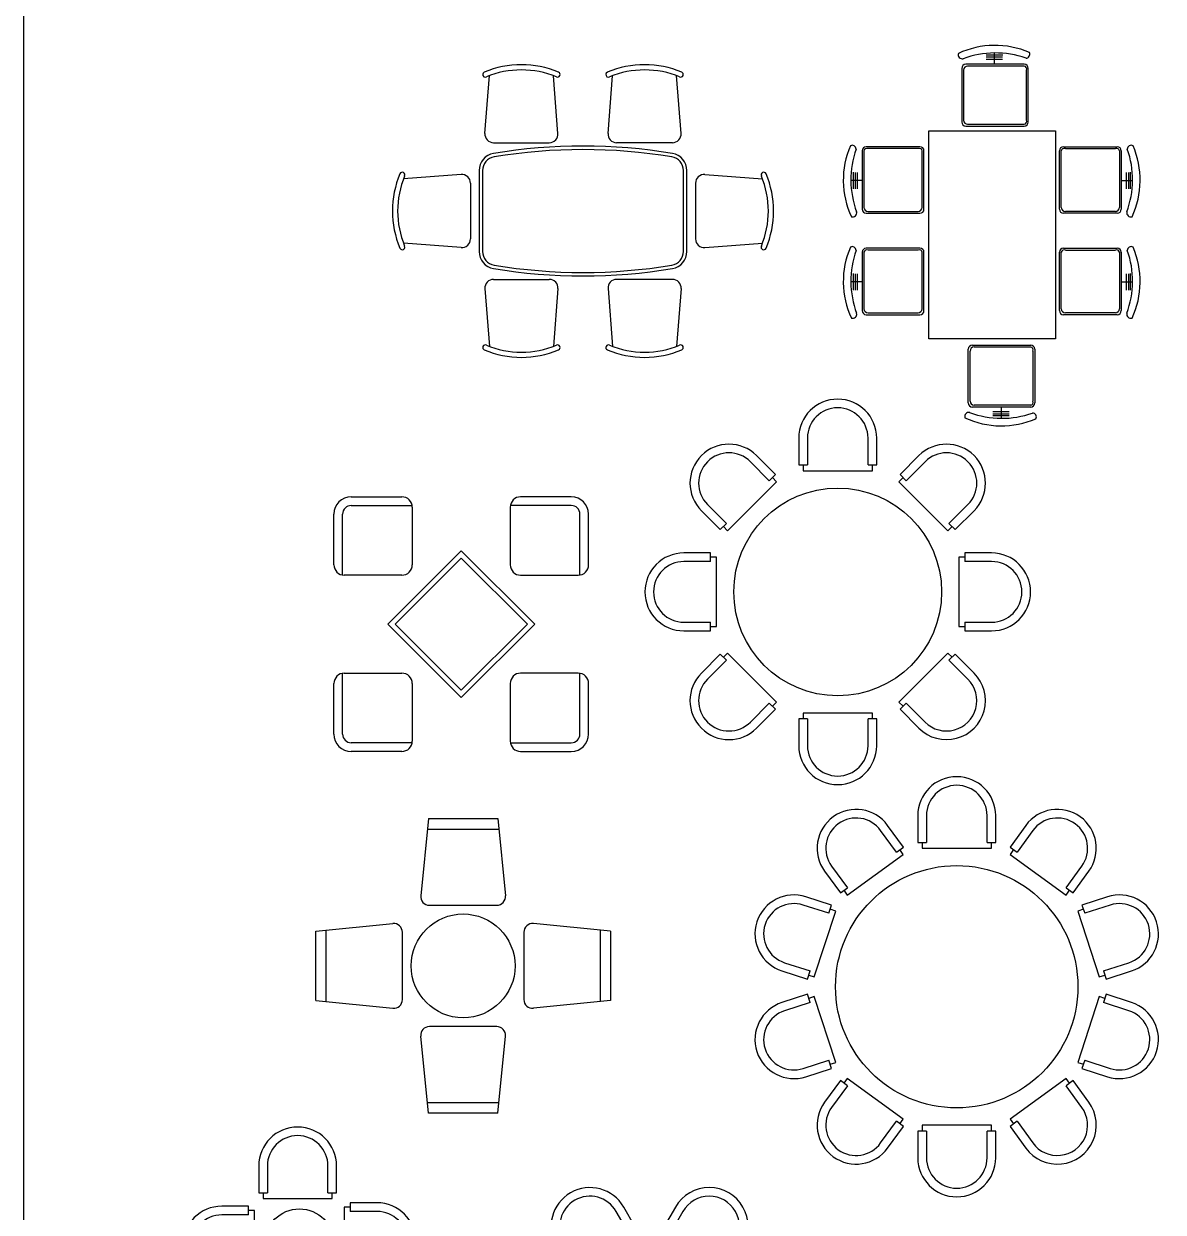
# Model space of a CAD drawing. Extents: x -42728 to 99010, y -18674 to 47645.
# Drawn here: x -42728 to -36148, y 34767 to 41632 of the extents above; entities that cross this region are included whole.
import ezdxf

# ---------------------------------------------------------------- set-up
doc = ezdxf.new("R2010")
doc.units = 0
doc.header["$LTSCALE"] = 100
doc.header["$MEASUREMENT"] = 0
doc.layers.get('0').update_dxf_attribs({"linetype": 'CONTINUOUS'})

# ---------------------------------------------------------------- blocks, each defined once
blk = doc.blocks.new('A$C414654F4')
for p, q in [((879.8, 2099.5), (784.7, 2099.5)), ((879.1, 2088.7), (784.7, 2088.7)), ((879.1, 2075.9), (784.7, 2075.9)), ((831.8, 2047.5), (831.8, 2110.5)), ((642.7, 2023.9), (642.7, 1713.9)), ((653.3, 2013.3), (653.3, 1724.5)), ((1003.4, 2047.5), (666.3, 2047.5)), ((1003.3, 2036.9), (676.9, 2036.9)), ((1016.4, 1724.5), (1016.4, 2013.3)), ((1027, 1713.9), (1027, 2023.9)), ((453.6, 462), (453.6, 1662)), ((453.6, 1662), (1183.5, 1662)), ((666.3, 1690.3), (1003.4, 1690.3)), ((676.9, 1701), (1003.3, 1701)), ((1183.5, 1662), (1183.5, 462)), ((67.7, 1547.2), (67.7, 1210.1)), ((78.3, 1547.1), (78.3, 1220.7)), ((401.3, 1570.8), (91.3, 1570.8)), ((390.7, 1560.2), (101.9, 1560.2)), ((414.3, 1220.7), (414.3, 1547.1)), ((424.9, 1210.1), (424.9, 1547.2)), ((1207.1, 1210.1), (1207.1, 1547.2)), ((1217.8, 1220.7), (1217.8, 1547.1)), ((1230.7, 1570.8), (1540.7, 1570.8)), ((1241.3, 1560.2), (1530.1, 1560.2)), ((1553.7, 1547.1), (1553.7, 1220.7)), ((1564.3, 1547.2), (1564.3, 1210.1)), ((67.7, 1375.6), (4.7, 1375.6)), ((15.8, 1423.5), (15.8, 1328.5)), ((26.5, 1422.9), (26.5, 1328.5)), ((39.3, 1422.9), (39.3, 1328.5)), ((1564.3, 1375.6), (1627.3, 1375.6)), ((1592.7, 1422.9), (1592.7, 1328.5)), ((1605.5, 1422.9), (1605.5, 1328.5)), ((1616.3, 1423.5), (1616.3, 1328.5)), ((91.3, 1186.5), (401.3, 1186.5)), ((101.9, 1197.1), (390.7, 1197.1)), ((1540.7, 1186.5), (1230.7, 1186.5)), ((1530.1, 1197.1), (1241.3, 1197.1)), ((67.7, 961.6), (67.7, 624.5)), ((78.3, 961.5), (78.3, 635.1)), ((401.3, 985.2), (91.3, 985.2)), ((390.7, 974.6), (101.9, 974.6)), ((414.3, 635.1), (414.3, 961.5)), ((424.9, 624.5), (424.9, 961.6)), ((1207.1, 624.5), (1207.1, 961.6)), ((1217.8, 635.1), (1217.8, 961.5)), ((1230.7, 985.2), (1540.7, 985.2)), ((1241.3, 974.6), (1530.1, 974.6)), ((1553.7, 961.5), (1553.7, 635.1)), ((1564.3, 961.6), (1564.3, 624.5)), ((15.8, 837.9), (15.8, 742.9)), ((26.5, 837.3), (26.5, 742.9)), ((39.3, 837.3), (39.3, 742.9)), ((1592.7, 837.3), (1592.7, 742.9)), ((1605.5, 837.3), (1605.5, 742.9)), ((1616.3, 837.9), (1616.3, 742.9)), ((67.7, 790), (4.7, 790)), ((1564.3, 790), (1627.3, 790)), ((91.3, 600.9), (401.3, 600.9)), ((101.9, 611.5), (390.7, 611.5)), ((1540.7, 600.9), (1230.7, 600.9)), ((1530.1, 611.5), (1241.3, 611.5)), ((1183.5, 462), (453.6, 462)), ((704.1, 424.9), (1041.2, 424.9)), ((714.7, 414.3), (1041.1, 414.3)), ((680.5, 91.3), (680.5, 401.3)), ((691.1, 101.9), (691.1, 390.7)), ((1054.2, 390.7), (1054.2, 101.9)), ((1064.8, 401.3), (1064.8, 91.3)), ((1041.1, 78.3), (714.7, 78.3)), ((1041.2, 67.7), (704.1, 67.7)), ((916.9, 39.3), (822.5, 39.3)), ((916.9, 26.5), (822.5, 26.5)), ((917.6, 15.8), (822.5, 15.8)), ((869.6, 67.7), (869.6, 4.7))]:
    blk.add_line(p, q)
for centre, radius, start, end in [((834.4, 1656.7), 499.8, 66.55308, 114.9844), ((645.8, 2102.5), 23.6, 162.19526, 282.37425), ((836.2, 1580.4), 532.4, 70.49141, 110.37633), ((1013.3, 2104.8), 22.6, 271.93544, 27.53268), ((666.3, 2023.9), 23.6, 90, 180), ((676.9, 2013.3), 23.6, 90, 180), ((1001.3, 2020.4), 16.6, 334.8234, 83.2858), ((1003.4, 2023.9), 23.6, 0, 90), ((676.9, 1724.5), 23.6, 180, 270), ((1001.3, 1717.5), 16.6, 276.7142, 25.1766), ((666.3, 1713.9), 23.6, 180, 270), ((1003.4, 1713.9), 23.6, 270, 0), ((10.4, 1557.1), 22.6, 1.93544, 117.53268), ((1621.6, 1557.1), 22.6, 62.46732, 178.06456), ((458.5, 1378.2), 499.8, 156.55308, 204.9844), ((534.8, 1380), 532.4, 160.49141, 200.37633), ((91.3, 1547.2), 23.6, 90, 180), ((94.9, 1545.1), 16.6, 64.8234, 173.2858), ((397.7, 1545.1), 16.6, 6.7142, 115.1766), ((401.3, 1547.2), 23.6, 0, 90), ((1230.7, 1547.2), 23.6, 90, 180), ((1234.3, 1545.1), 16.6, 64.8234, 173.2858), ((1537.2, 1545.1), 16.6, 6.7142, 115.1766), ((1540.7, 1547.2), 23.6, 360, 90), ((1097.2, 1380), 532.4, 339.62367, 19.50859), ((1173.5, 1378.2), 499.8, 335.0156, 23.44692), ((12.7, 1189.6), 23.6, 252.19526, 12.37425), ((91.3, 1210.1), 23.6, 180, 270), ((101.9, 1220.7), 23.6, 180, 270), ((390.7, 1220.7), 23.6, 270, 360), ((401.3, 1210.1), 23.6, 270, 360), ((1230.7, 1210.1), 23.6, 180, 270), ((1241.3, 1220.7), 23.6, 180, 270), ((1530.1, 1220.7), 23.6, 270, 0), ((1540.7, 1210.1), 23.6, 270, 0), ((1619.3, 1189.6), 23.6, 167.62575, 287.80474), ((458.5, 792.6), 499.8, 156.55308, 204.9844), ((10.4, 971.4), 22.6, 1.93544, 117.53268), ((534.8, 794.4), 532.4, 160.49141, 200.37633), ((91.3, 961.6), 23.6, 90, 180), ((94.9, 959.5), 16.6, 64.8234, 173.2858), ((397.7, 959.5), 16.6, 6.7142, 115.1766), ((401.3, 961.6), 23.6, 0, 90), ((1230.7, 961.6), 23.6, 90, 180), ((1234.3, 959.5), 16.6, 64.8234, 173.2858), ((1537.2, 959.5), 16.6, 6.7142, 115.1766), ((1540.7, 961.6), 23.6, 360, 90), ((1097.2, 794.4), 532.4, 339.62367, 19.50859), ((1621.6, 971.4), 22.6, 62.46732, 178.06456), ((1173.5, 792.6), 499.8, 335.0156, 23.44692), ((91.3, 624.5), 23.6, 180, 270), ((101.9, 635.1), 23.6, 180, 270), ((390.7, 635.1), 23.6, 270, 0), ((401.3, 624.5), 23.6, 270, 360), ((1230.7, 624.5), 23.6, 180, 270), ((1241.3, 635.1), 23.6, 180, 270), ((1530.1, 635.1), 23.6, 270, 0), ((1540.7, 624.5), 23.6, 270, 0), ((12.7, 604), 23.6, 252.19526, 12.37425), ((1619.3, 604), 23.6, 167.62575, 287.80474), ((704.1, 401.3), 23.6, 90, 180), ((714.7, 390.7), 23.6, 90, 180), ((1039.1, 397.7), 16.6, 334.8234, 83.2858), ((1041.2, 401.3), 23.6, 0, 90), ((704.1, 91.3), 23.6, 180, 270), ((714.7, 101.9), 23.6, 180, 270), ((1039.1, 94.9), 16.6, 276.7142, 25.1766), ((1041.2, 91.3), 23.6, 270, 360), ((683.6, 12.7), 23.6, 77.62575, 197.80474), ((872.2, 458.5), 499.8, 245.0156, 293.44692), ((874, 534.8), 532.4, 249.62367, 289.50859), ((1051.1, 10.4), 22.6, 332.46732, 88.06456)]:
    blk.add_arc(centre, radius, start, end)
blk = doc.blocks.new('A$C4049030E')
for p, q in [((929.1, 2201.9), (929.1, 2047.2)), ((979.1, 2201.9), (979.1, 2047.2)), ((1329.1, 2047.2), (1329.1, 2201.9)), ((1379.1, 2047.2), (1379.1, 2201.9)), ((846, 2020.2), (755.1, 2145.4)), ((1553, 2145.4), (1462.1, 2020.2)), ((805.6, 1990.8), (714.6, 2116)), ((1593.5, 2116), (1502.5, 1990.8)), ((805.6, 1990.8), (846, 2020.2)), ((845.6, 1978.2), (825.8, 2005.5)), ((929.1, 2047.2), (979.1, 2047.2)), ((954.1, 2047.2), (954.1, 2013.4)), ((954.1, 2013.4), (1354.1, 2013.4)), ((1329.1, 2047.2), (1379.1, 2047.2)), ((1354.1, 2013.4), (1354.1, 2047.2)), ((1462.1, 2020.2), (1502.5, 1990.8)), ((1482.3, 2005.5), (1462.5, 1978.2)), ((522, 1743.1), (845.6, 1978.2)), ((1462.5, 1978.2), (1786.1, 1743.1)), ((391, 1880.9), (482, 1755.7)), ((431.5, 1910.3), (522.4, 1785.1)), ((1785.7, 1785.1), (1876.6, 1910.3)), ((1826.1, 1755.7), (1917.1, 1880.9)), ((482, 1755.7), (522.4, 1785.1)), ((1785.7, 1785.1), (1826.1, 1755.7)), ((430.7, 1685.1), (283.5, 1732.9)), ((502.2, 1770.4), (522, 1743.1)), ((1786.1, 1743.1), (1805.9, 1770.4)), ((2024.6, 1732.9), (1877.4, 1685.1)), ((415.2, 1637.5), (268.1, 1685.3)), ((331.4, 1270.4), (455, 1650.9)), ((415.2, 1637.5), (430.7, 1685.1)), ((455, 1650.9), (423, 1661.3)), ((1885.2, 1661.3), (1853.1, 1650.9)), ((1853.1, 1650.9), (1976.7, 1270.4)), ((1877.4, 1685.1), (1892.9, 1637.5)), ((2040, 1685.3), (1892.9, 1637.5)), ((144.5, 1304.9), (291.6, 1257.1)), ((159.9, 1352.5), (307.1, 1304.6)), ((291.6, 1257.1), (307.1, 1304.6)), ((2001, 1304.6), (2148.2, 1352.5)), ((2001, 1304.6), (2016.5, 1257.1)), ((2016.5, 1257.1), (2163.7, 1304.9)), ((299.4, 1280.9), (331.4, 1270.4)), ((1976.7, 1270.4), (2008.8, 1280.9)), ((291.6, 1169.8), (144.5, 1122)), ((307.1, 1122.3), (291.6, 1169.8)), ((2016.5, 1169.8), (2001, 1122.3)), ((2163.7, 1122), (2016.5, 1169.8)), ((307.1, 1122.3), (159.9, 1074.4)), ((331.4, 1156.4), (299.4, 1146)), ((455, 776), (331.4, 1156.4)), ((1976.7, 1156.4), (1853.1, 776)), ((2008.8, 1146), (1976.7, 1156.4)), ((2148.2, 1074.4), (2001, 1122.3)), ((268.1, 741.6), (415.2, 789.4)), ((430.7, 741.8), (415.2, 789.4)), ((423, 765.6), (455, 776)), ((1853.1, 776), (1885.2, 765.6)), ((1892.9, 789.4), (1877.4, 741.8)), ((1892.9, 789.4), (2040, 741.6)), ((283.5, 694), (430.7, 741.8)), ((1877.4, 741.8), (2024.6, 694)), ((482, 671.2), (391, 546)), ((522.4, 641.8), (431.5, 516.6)), ((522.4, 641.8), (482, 671.2)), ((522, 683.8), (502.2, 656.5)), ((845.6, 448.7), (522, 683.8)), ((1786.1, 683.8), (1462.5, 448.7)), ((1826.1, 671.2), (1785.7, 641.8)), ((1876.6, 516.6), (1785.7, 641.8)), ((1805.9, 656.5), (1786.1, 683.8)), ((1917.1, 546), (1826.1, 671.2)), ((714.6, 310.9), (805.6, 436.1)), ((846, 406.7), (805.6, 436.1)), ((825.8, 421.4), (845.6, 448.7)), ((954.1, 413.4), (954.1, 379.7)), ((1354.1, 413.4), (954.1, 413.4)), ((1354.1, 379.7), (1354.1, 413.4)), ((1502.5, 436.1), (1462.1, 406.7)), ((1462.5, 448.7), (1482.3, 421.4)), ((1502.5, 436.1), (1593.5, 310.9)), ((755.1, 281.5), (846, 406.7)), ((929.1, 379.7), (929.1, 225)), ((979.1, 379.7), (929.1, 379.7)), ((979.1, 379.7), (979.1, 225)), ((1329.1, 225), (1329.1, 379.7)), ((1379.1, 379.7), (1329.1, 379.7)), ((1379.1, 225), (1379.1, 379.7)), ((1462.1, 406.7), (1553, 281.5))]:
    blk.add_line(p, q)
blk.add_circle((1154.1, 1213.4), 700)
for centre, radius, start, end in [((1154.1, 2201.9), 225, 0, 180), ((1154.1, 2201.9), 175, 0, 180), ((573.1, 2013.1), 225, 36, 216), ((1735.1, 2013.1), 225, 324, 144), ((573.1, 2013.1), 175, 36, 216), ((1735.1, 2013.1), 175, 324, 144), ((214, 1518.9), 225, 72, 252), ((2094.1, 1518.9), 225, 288, 108), ((214, 1518.9), 175, 72, 252), ((2094.1, 1518.9), 175, 288, 108), ((214, 908), 225, 108, 288), ((2094.1, 908), 225, 252, 72), ((214, 908), 175, 108, 288), ((2094.1, 908), 175, 252, 72), ((573.1, 413.8), 225, 144, 324), ((573.1, 413.8), 175, 144, 324), ((1735.1, 413.8), 225, 216, 36), ((1735.1, 413.8), 175, 216, 36), ((1154.1, 225), 225, 180, 0), ((1154.1, 225), 175, 180, 0)]:
    blk.add_arc(centre, radius, start, end)
blk = doc.blocks.new('A$C550C0E9D')
for p, q in [((888.4, 2001.9), (888.4, 1847.2)), ((938.4, 2001.9), (938.4, 1847.2)), ((1288.4, 1847.2), (1288.4, 2001.9)), ((1338.4, 1847.2), (1338.4, 2001.9)), ((718.4, 1756), (609, 1865.4)), ((753.7, 1791.4), (644.3, 1900.8)), ((1582.6, 1900.8), (1473.2, 1791.4)), ((1617.9, 1865.4), (1508.5, 1756)), ((718.4, 1756), (753.7, 1791.4)), ((888.4, 1847.2), (938.4, 1847.2)), ((913.4, 1847.2), (913.4, 1813.4)), ((913.4, 1813.4), (1313.4, 1813.4)), ((1288.4, 1847.2), (1338.4, 1847.2)), ((1313.4, 1813.4), (1313.4, 1847.2)), ((1473.2, 1791.4), (1508.5, 1756)), ((477.1, 1467), (759.9, 1749.8)), ((759.9, 1749.8), (736.1, 1773.7)), ((1490.8, 1773.7), (1467, 1749.8)), ((1467, 1749.8), (1749.8, 1467)), ((326.1, 1582.6), (435.5, 1473.2)), ((361.5, 1617.9), (470.9, 1508.5)), ((1756, 1508.5), (1865.4, 1617.9)), ((1791.4, 1473.2), (1900.8, 1582.6)), ((435.5, 1473.2), (470.9, 1508.5)), ((453.2, 1490.8), (477.1, 1467)), ((1749.8, 1467), (1773.7, 1490.8)), ((1756, 1508.5), (1791.4, 1473.2)), ((379.7, 1338.4), (225, 1338.4)), ((379.7, 1288.4), (379.7, 1338.4)), ((413.4, 1313.4), (379.7, 1313.4)), ((413.4, 913.4), (413.4, 1313.4)), ((1813.4, 1313.4), (1813.4, 913.4)), ((1847.2, 1313.4), (1813.4, 1313.4)), ((2001.9, 1338.4), (1847.2, 1338.4)), ((1847.2, 1338.4), (1847.2, 1288.4)), ((379.7, 1288.4), (225, 1288.4)), ((2001.9, 1288.4), (1847.2, 1288.4)), ((225, 938.4), (379.7, 938.4)), ((379.7, 888.4), (379.7, 938.4)), ((379.7, 913.4), (413.4, 913.4)), ((1813.4, 913.4), (1847.2, 913.4)), ((1847.2, 938.4), (2001.9, 938.4)), ((1847.2, 938.4), (1847.2, 888.4)), ((225, 888.4), (379.7, 888.4)), ((1847.2, 888.4), (2001.9, 888.4)), ((477.1, 759.9), (453.2, 736.1)), ((759.9, 477.1), (477.1, 759.9)), ((1749.8, 759.9), (1467, 477.1)), ((1773.7, 736.1), (1749.8, 759.9)), ((435.5, 753.7), (326.1, 644.3)), ((470.9, 718.4), (361.5, 609)), ((470.9, 718.4), (435.5, 753.7)), ((1791.4, 753.7), (1756, 718.4)), ((1865.4, 609), (1756, 718.4)), ((1900.8, 644.3), (1791.4, 753.7)), ((609, 361.5), (718.4, 470.9)), ((644.3, 326.1), (753.7, 435.5)), ((753.7, 435.5), (718.4, 470.9)), ((736.1, 453.2), (759.9, 477.1)), ((1313.4, 413.4), (913.4, 413.4)), ((913.4, 413.4), (913.4, 379.7)), ((1313.4, 379.7), (1313.4, 413.4)), ((1467, 477.1), (1490.8, 453.2)), ((1508.5, 470.9), (1473.2, 435.5)), ((1473.2, 435.5), (1582.6, 326.1)), ((1508.5, 470.9), (1617.9, 361.5)), ((888.4, 379.7), (888.4, 225)), ((938.4, 379.7), (888.4, 379.7)), ((938.4, 379.7), (938.4, 225)), ((1288.4, 225), (1288.4, 379.7)), ((1338.4, 379.7), (1288.4, 379.7)), ((1338.4, 225), (1338.4, 379.7))]:
    blk.add_line(p, q)
blk.add_circle((1113.4, 1113.4), 600)
for centre, radius, start, end in [((1113.4, 2001.9), 225, 0, 180), ((1113.4, 2001.9), 175, 0, 180), ((485.2, 1741.7), 225, 45, 225), ((1741.7, 1741.7), 225, 315, 135), ((485.2, 1741.7), 175, 45, 225), ((1741.7, 1741.7), 175, 315, 135), ((225, 1113.4), 225, 90, 270), ((2001.9, 1113.4), 225, 270, 90), ((225, 1113.4), 175, 90, 270), ((2001.9, 1113.4), 175, 270, 90), ((485.2, 485.2), 225, 135, 315), ((1741.7, 485.2), 225, 225, 45), ((485.2, 485.2), 175, 135, 315), ((1741.7, 485.2), 175, 225, 45), ((1113.4, 225), 225, 180, 0), ((1113.4, 225), 175, 180, 0)]:
    blk.add_arc(centre, radius, start, end)
blk = doc.blocks.new('A$C149736A7')
for p, q in [((828.9, 1409.9), (764.1, 1522.3)), ((1062.8, 1522.3), (997.9, 1409.9)), ((785.6, 1384.9), (720.8, 1497.3)), ((1106.1, 1497.3), (1041.2, 1384.9)), ((829, 1359.8), (819.8, 1375.7)), ((1007.1, 1375.7), (997.9, 1359.8)), ((417.7, 1322.3), (482.5, 1209.9)), ((1344.4, 1209.9), (1409.2, 1322.3)), ((374.4, 1297.3), (439.2, 1184.9)), ((1387.7, 1184.9), (1452.5, 1297.3)), ((473.4, 1175.7), (482.6, 1159.8)), ((1344.3, 1159.8), (1353.5, 1175.7)), ((354.7, 1038.5), (225, 1038.5)), ((1601.9, 1038.5), (1472.2, 1038.5)), ((354.7, 988.5), (225, 988.5)), ((398.2, 1013.5), (379.7, 1013.5)), ((1447.2, 1013.5), (1428.7, 1013.5)), ((1601.9, 988.5), (1472.2, 988.5)), ((225, 638.5), (354.7, 638.5)), ((1472.2, 638.5), (1601.9, 638.5)), ((225, 588.5), (354.7, 588.5)), ((379.7, 613.5), (398.2, 613.5)), ((1428.7, 613.5), (1447.2, 613.5)), ((1472.2, 588.5), (1601.9, 588.5)), ((439.2, 442.2), (374.4, 329.8)), ((482.5, 417.2), (417.7, 304.8)), ((482.6, 467.3), (473.4, 451.3)), ((1353.5, 451.3), (1344.3, 467.3)), ((1409.2, 304.8), (1344.4, 417.2)), ((1452.5, 329.8), (1387.7, 442.2)), ((720.8, 129.8), (785.6, 242.2)), ((764.1, 104.8), (828.9, 217.2)), ((819.8, 251.3), (829, 267.3)), ((997.9, 267.3), (1007.1, 251.3)), ((997.9, 217.2), (1062.8, 104.8)), ((1041.2, 242.2), (1106.1, 129.8))]:
    blk.add_line(p, q)
blk.add_circle((913.4, 813.5), 400)
for centre, radius, start, end in [((569.2, 1409.8), 225, 30, 210), ((569.2, 1409.8), 175, 30, 210), ((1257.7, 1409.8), 225, 330, 150), ((1257.7, 1409.8), 175, 330, 150), ((807.3, 1397.4), 25, 210, 300), ((807.3, 1397.4), 25, 300, 30), ((1019.6, 1397.4), 25, 150, 240), ((1019.6, 1397.4), 25, 240, 330), ((312, 1855.2), 730.7, 285.32941, 314.67059), ((811.7, 1349.8), 20, 314.67059, 30), ((1015.2, 1349.8), 20, 150, 225.32941), ((1514.9, 1855.2), 730.7, 225.32941, 254.67059), ((460.9, 1197.4), 25, 210, 300), ((460.9, 1197.4), 25, 300, 30), ((1366, 1197.4), 25, 150, 240), ((1366, 1197.4), 25, 240, 330), ((499.9, 1169.8), 20, 210, 285.32941), ((1327, 1169.8), 20, 254.67059, 330), ((225, 813.5), 225, 90, 270), ((354.7, 1013.5), 25, 0, 90), ((1472.2, 1013.5), 25, 90, 180), ((1601.9, 813.5), 225, 270, 90), ((225, 813.5), 175, 90, 270), ((354.7, 1013.5), 25, 270, 0), ((398.2, 993.5), 20, 14.67059, 90), ((-289.4, 813.5), 730.7, 345.32941, 14.67059), ((2116.3, 813.5), 730.7, 165.32941, 194.67059), ((1428.7, 993.5), 20, 90, 165.32941), ((1472.2, 1013.5), 25, 180, 270), ((1601.9, 813.5), 175, 270, 90), ((354.7, 613.5), 25, 0, 90), ((398.2, 633.5), 20, 270, 345.32941), ((1428.7, 633.5), 20, 194.67059, 270), ((1472.2, 613.5), 25, 90, 180), ((354.7, 613.5), 25, 270, 360), ((1472.2, 613.5), 25, 180, 270), ((460.9, 429.7), 25, 60, 150), ((460.9, 429.7), 25, 330, 60), ((499.9, 457.3), 20, 74.67059, 150), ((312, -228.1), 730.7, 45.32941, 74.67059), ((1514.9, -228.1), 730.7, 105.32941, 134.67059), ((1327, 457.3), 20, 30, 105.32941), ((1366, 429.7), 25, 120, 210), ((1366, 429.7), 25, 30, 120), ((569.2, 217.3), 225, 150, 330), ((569.2, 217.3), 175, 150, 330), ((811.7, 277.3), 20, 330, 45.32941), ((1015.2, 277.3), 20, 134.67059, 210), ((1257.7, 217.3), 225, 210, 30), ((1257.7, 217.3), 175, 210, 30), ((807.3, 229.7), 25, 60, 150), ((807.3, 229.7), 25, 330, 60), ((1019.6, 229.7), 25, 120, 210), ((1019.6, 229.7), 25, 30, 120)]:
    blk.add_arc(centre, radius, start, end)
blk = doc.blocks.new('A$C79A83419')
for p, q in [((490.6, 1250.3, 1920), (516.5, 1583.8, 1920)), ((912.7, 1250.3, 1920), (886.5, 1583.6, 1920)), ((1201.7, 1250.3, 1920), (1227.8, 1583.6, 1920)), ((1623.8, 1250.3, 1920), (1597.9, 1583.8, 1920)), ((540.5, 1196.7, 1920), (862.8, 1196.7, 1920)), ((1573.9, 1196.7, 1920), (1251.6, 1196.7, 1920)), ((457.2, 1035.6, 1920), (457.2, 568.3, 1920)), ((1657.2, 568.3, 1920), (1657.2, 1035.6, 1920)), ((353.5, 1013, 1920), (20, 987.1, 1920)), ((407.2, 963.1, 1920), (407.2, 640.7, 1920)), ((1707.2, 963.1, 1920), (1707.2, 640.7, 1920)), ((1760.9, 1013, 1920), (2094, 987.1, 1920)), ((353.5, 590.9, 1920), (20.3, 617, 1920)), ((1760.9, 590.9, 1920), (2094.1, 617, 1920)), ((490.6, 353.5, 1920), (516.5, 20, 1920)), ((540.5, 407.2, 1920), (862.8, 407.2, 1920)), ((912.7, 353.5, 1920), (886.5, 20.3, 1920)), ((1201.7, 353.5, 1920), (1227.8, 20.3, 1920)), ((1573.9, 407.2, 1920), (1251.6, 407.2, 1920)), ((1623.8, 353.5, 1920), (1597.9, 20, 1920))]:
    blk.add_line(p, q)
at = {"ltscale": 500}
for p, q in [((477.2, 1035.6, 1920), (477.2, 568.3, 1920)), ((1637.2, 568.3, 1920), (1637.2, 1035.6, 1920))]:
    blk.add_line(p, q, dxfattribs=at)
for centre, radius, start, end in [((493, 1590.3, 1920), 15, 115.01665, 295.01665), ((701.6, 1091.2, 1920), 555.9, 67.24682, 112.75318), ((910.3, 1590.3, 1920), 15, 244.98335, 64.98335), ((1204.1, 1590.3, 1920), 15, 115.01665, 295.01665), ((1412.7, 1091.2, 1920), 555.9, 67.24682, 112.75318), ((1621.4, 1590.3, 1920), 15, 244.98335, 64.98335), ((540.5, 1246.7, 1920), 50, 175.78635, 270), ((862.8, 1246.7, 1920), 50, 270, 4.21365), ((1251.6, 1246.7, 1920), 50, 175.78635, 270), ((1573.9, 1246.7, 1920), 50, 270, 4.21365), ((1057.2, -1968.1, 1920), 3145, 80.54903, 99.45097), ((557.2, 1035.6, 1920), 100, 99.45097, 180), ((1557.2, 1035.6, 1920), 100, 360, 80.54903), ((512.6, 801.9, 1920), 555.9, 157.24682, 202.75318), ((13.6, 1010.6, 1920), 15, 334.98335, 154.98335), ((357.2, 963.1, 1920), 50, 0, 94.21365), ((1757.2, 963.1, 1920), 50, 85.78635, 180), ((2100.8, 1010.6, 1920), 15, 25.01665, 205.01665), ((1601.8, 801.9, 1920), 555.9, 337.24682, 22.75318), ((357.2, 640.7, 1920), 50, 265.78635, 360), ((1757.2, 640.7, 1920), 50, 180, 274.21365), ((13.6, 593.3, 1920), 15, 205.01665, 25.01665), ((557.2, 568.3, 1920), 100, 180, 260.54903), ((1557.2, 568.3, 1920), 100, 279.45097, 360), ((2100.8, 593.3, 1920), 15, 154.98335, 334.98335), ((1057.2, 3571.9, 1920), 3145, 260.54903, 279.45097), ((540.5, 357.2, 1920), 50, 90, 184.21365), ((862.8, 357.2, 1920), 50, 355.78635, 90), ((1251.6, 357.2, 1920), 50, 90, 184.21365), ((1573.9, 357.2, 1920), 50, 355.78635, 90), ((493, 13.6, 1920), 15, 64.98335, 244.98335), ((910.3, 13.6, 1920), 15, 295.01665, 115.01665), ((1204.1, 13.6, 1920), 15, 64.98335, 244.98335), ((1621.4, 13.6, 1920), 15, 295.01665, 115.01665), ((701.6, 512.6, 1920), 555.9, 247.24682, 292.75318), ((1412.7, 512.6, 1920), 555.9, 247.24682, 292.75318)]:
    blk.add_arc(centre, radius, start, end)
for centre, radius, start, end in [((701.6, 1090.9, 1920), 526.2, 67.38938, 112.61062), ((1412.7, 1090.9, 1920), 526.2, 67.38938, 112.61062), ((557.2, 1035.6, 1920), 80, 99.45097, 180), ((1057.2, -1968.1, 1920), 3125, 80.54903, 99.45097), ((1557.2, 1035.6, 1920), 80, 360, 80.54903), ((513, 801.9, 1920), 526.2, 157.38938, 202.61062), ((1601.4, 801.9, 1920), 526.2, 337.38938, 22.61062), ((557.2, 568.3, 1920), 80, 180, 260.54903), ((1557.2, 568.3, 1920), 80, 279.45097, 0), ((1057.2, 3571.9, 1920), 3125, 260.54903, 279.45097), ((701.6, 513, 1920), 526.2, 247.38938, 292.61062), ((1412.7, 513, 1920), 526.2, 247.38938, 292.61062)]:
    blk.add_arc(centre, radius, start, end, dxfattribs=at)
blk = doc.blocks.new('A$C347B633D')
for p, q in [((100, 1470.8), (392.5, 1470.8)), ((1370.8, 1470.8), (1078.2, 1470.8)), ((100, 1420.8), (451.7, 1420.8)), ((452.5, 1410.8), (452.5, 1078.2)), ((1018.2, 1410.8), (1018.2, 1078.2)), ((1370.8, 1420.8), (1019.1, 1420.8)), ((0, 1078.2), (0, 1370.8)), ((50, 1019.1), (50, 1370.8)), ((1420.8, 1019.1), (1420.8, 1370.8)), ((1470.8, 1078.2), (1470.8, 1370.8)), ((311.1, 735.4), (735.4, 1159.7)), ((353.6, 735.4), (735.4, 1117.2)), ((735.4, 1159.7), (1159.7, 735.4)), ((735.4, 1117.2), (1117.2, 735.4)), ((392.5, 1018.2), (60, 1018.2)), ((1078.2, 1018.2), (1410.8, 1018.2)), ((735.4, 311.1), (311.1, 735.4)), ((735.4, 353.6), (353.6, 735.4)), ((1117.2, 735.4), (735.4, 353.6)), ((1159.7, 735.4), (735.4, 311.1)), ((50, 100), (50, 451.7)), ((60, 452.5), (392.5, 452.5)), ((1410.8, 452.5), (1078.2, 452.5)), ((1420.8, 100), (1420.8, 451.7)), ((0, 100), (0, 392.5)), ((452.5, 392.5), (452.5, 60)), ((1018.2, 392.5), (1018.2, 60)), ((1470.8, 100), (1470.8, 392.5)), ((451.7, 50), (100, 50)), ((392.5, 0), (100, 0)), ((1019.1, 50), (1370.8, 50)), ((1078.2, 0), (1370.8, 0))]:
    blk.add_line(p, q)
for centre, radius, start, end in [((100, 1370.8), 100, 90, 180), ((392.5, 1410.8), 60, 0, 90), ((1078.2, 1410.8), 60, 90, 180), ((1370.8, 1370.8), 100, 360, 90), ((100, 1370.8), 50, 90, 180), ((1370.8, 1370.8), 50, 360, 90), ((60, 1078.2), 60, 180, 270), ((392.5, 1078.2), 60, 270, 0), ((1078.2, 1078.2), 60, 180, 270), ((1410.8, 1078.2), 60, 270, 0), ((60, 392.5), 60, 90, 180), ((392.5, 392.5), 60, 0, 90), ((1078.2, 392.5), 60, 90, 180), ((1410.8, 392.5), 60, 0, 90), ((100, 100), 100, 180, 270), ((100, 100), 50, 180, 270), ((1370.8, 100), 100, 270, 0), ((1370.8, 100), 50, 270, 0), ((392.5, 60), 60, 270, 0), ((1078.2, 60), 60, 180, 270)]:
    blk.add_arc(centre, radius, start, end)
blk = doc.blocks.new('A$C76997A8E')
for p, q in [((650.7, 1701.3), (606.2, 1256.3)), ((650.7, 1701.3), (1050.7, 1701.3)), ((1050.7, 1701.3), (1095.2, 1256.3)), ((644.7, 1641.3), (1056.7, 1641.3)), ((655.9, 1201.3), (1045.4, 1201.3)), ((0, 1050.7), (445, 1095.2)), ((0, 650.7), (0, 1050.7)), ((60, 644.7), (60, 1056.7)), ((500, 655.9), (500, 1045.4)), ((1201.3, 1045.4), (1201.3, 655.9)), ((1701.3, 1050.7), (1256.3, 1095.2)), ((1641.3, 1056.7), (1641.3, 644.7)), ((1701.3, 1050.7), (1701.3, 650.7)), ((0, 650.7), (445, 606.2)), ((1701.3, 650.7), (1256.3, 606.2)), ((1045.4, 500), (655.9, 500)), ((650.7, 0), (606.2, 445)), ((1050.7, 0), (1095.2, 445)), ((1056.7, 60), (644.7, 60)), ((1050.7, 0), (650.7, 0))]:
    blk.add_line(p, q)
blk.add_circle((850.7, 850.7), 300)
for centre, start, end in [((655.9, 1251.3), 174.28941, 270), ((1045.4, 1251.3), 270, 5.71059), ((450, 1045.4), 0, 95.71059), ((1251.3, 1045.4), 84.28941, 180), ((450, 655.9), 264.28941, 0), ((1251.3, 655.9), 180, 275.71059), ((655.9, 450), 90, 185.71059), ((1045.4, 450), 354.28941, 90)]:
    blk.add_arc(centre, 50, start, end)
blk = doc.blocks.new('A$C384C2AAA')
for p, q in [((437.9, 1120.5), (437.9, 965.8)), ((487.9, 1120.5), (487.9, 965.8)), ((837.9, 965.8), (837.9, 1120.5)), ((887.9, 965.8), (887.9, 1120.5)), ((437.9, 965.8), (487.9, 965.8)), ((462.9, 965.8), (462.9, 932.1)), ((837.9, 965.8), (887.9, 965.8)), ((862.9, 932.1), (862.9, 965.8)), ((462.9, 932.1), (862.9, 932.1)), ((1120.5, 907.7), (965.8, 907.7)), ((965.8, 907.7), (965.8, 857.7)), ((379.7, 887.9), (225, 887.9)), ((379.7, 837.9), (225, 837.9)), ((379.7, 837.9), (379.7, 887.9)), ((413.4, 862.9), (379.7, 862.9)), ((413.4, 462.9), (413.4, 862.9)), ((932.1, 882.7), (932.1, 482.7)), ((965.8, 882.7), (932.1, 882.7)), ((1120.5, 857.7), (965.8, 857.7)), ((225, 487.9), (379.7, 487.9)), ((379.7, 437.9), (379.7, 487.9)), ((932.1, 482.7), (965.8, 482.7)), ((965.8, 507.7), (1120.5, 507.7)), ((965.8, 507.7), (965.8, 457.7)), ((225, 437.9), (379.7, 437.9)), ((379.7, 462.9), (413.4, 462.9)), ((882.7, 413.4), (482.7, 413.4)), ((482.7, 413.4), (482.7, 379.7)), ((882.7, 379.7), (882.7, 413.4)), ((965.8, 457.7), (1120.5, 457.7)), ((457.7, 379.7), (457.7, 225)), ((507.7, 379.7), (457.7, 379.7)), ((507.7, 379.7), (507.7, 225)), ((857.7, 225), (857.7, 379.7)), ((907.7, 379.7), (857.7, 379.7)), ((907.7, 225), (907.7, 379.7))]:
    blk.add_line(p, q)
blk.add_circle((672.8, 672.8), 200)
for centre, radius, start, end in [((662.9, 1120.5), 225, 0, 180), ((662.9, 1120.5), 175, 0, 180), ((1120.5, 682.7), 225, 270, 90), ((225, 662.9), 225, 90, 270), ((225, 662.9), 175, 90, 270), ((1120.5, 682.7), 175, 270, 90), ((682.7, 225), 225, 180, 0), ((682.7, 225), 175, 180, 0)]:
    blk.add_arc(centre, radius, start, end)

msp = doc.modelspace()

# ---------------------------------------------------------------- linework, layer by layer
msp.add_line((-42727.95518, 22249.50287), (-42727.95518, 42274.10893))

# ---------------------------------------------------------------- block references
for name, p in [('A$C414654F4', (-37954.19075, 39350.38998)), ('A$C79A83419', (-40555.72793, 39748.21647)), ('A$C550C0E9D', (-39140.94941, 37236.56894)), ('A$C347B633D', (-40936.92001, 37428.37196)), ('A$C4049030E', (-38494.30029, 34855.83636)), ('A$C76997A8E', (-41041.46155, 35338.99848)), ('A$C384C2AAA', (-41809.12566, 33913.56546)), ('A$C149736A7', (-40027.43542, 33274.32569))]:
    msp.add_blockref(name, p)

doc.saveas('drawing.dxf')
